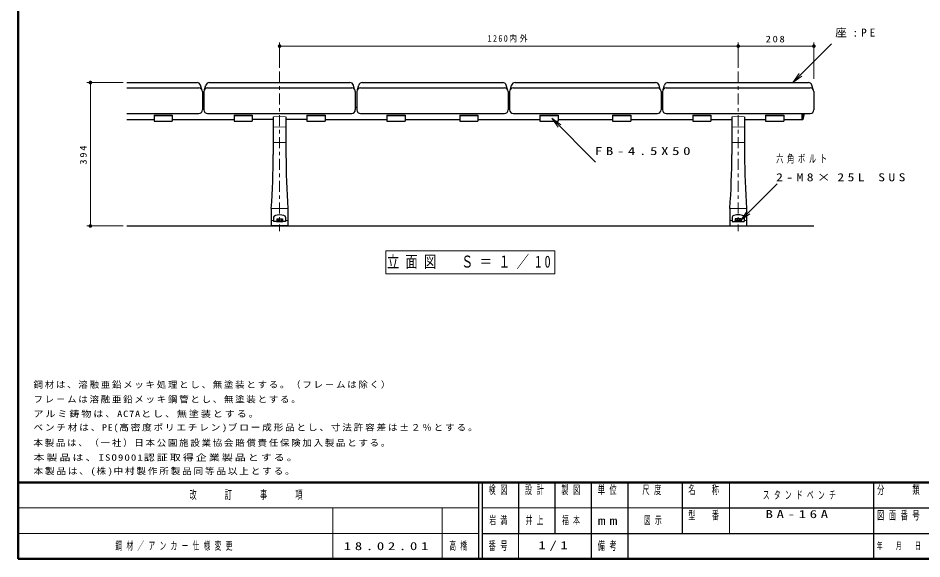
# Model space of a CAD drawing. Units: millimetres on the paper, scale 1:10. Extents: x -365 to 12, y -38 to 257.
# Drawn here: x -365 to -116.7, y 0 to 148.6 of the extents above; entities that cross this region are included whole.
import ezdxf

# ---------------------------------------------------------------- set-up
doc = ezdxf.new("R2010")
doc.units = ezdxf.units.MM
doc.linetypes.add('USER2', pattern=[6, 3, -1, 1, -1])
doc.layers.add('LY_1', color=7, linetype='Continuous', lineweight=25)
doc.layers.add('LY_2', color=7, linetype='Continuous', lineweight=13)
doc.styles.add('ＭＳ ゴシック', font='')
doc.styles.get('ＭＳ ゴシック').set_extended_font_data('MS Gothic')

# ---------------------------------------------------------------- blocks, each defined once
blk = doc.blocks.new('open_arrow')
at = {"color": 0, "linetype": 'Continuous', "lineweight": -2}
blk.add_lwpolyline([(7.5, 1.25), (0, 0), (7.5, -1.25)], dxfattribs=at)
blk = doc.blocks.new('filled_dot')
at = {"color": 0, "linetype": 'Continuous', "lineweight": -2, "const_width": 1.25}
blk.add_lwpolyline([(-0.625, 0, 1), (0.625, 0, 1)], format="xyb", close=True, dxfattribs=at)

msp = doc.modelspace()

# ---------------------------------------------------------------- linework, layer by layer
at = {"layer": 'LY_1', "lineweight": 13}
for p, q in [((-293.138, 134.902), (-293.138, 141.902)), ((-167.138, 134.902), (-167.138, 141.902)), ((-146.338, 131.902), (-146.338, 141.902)), ((-293.138, 140.902), (-167.138, 140.902)), ((-167.138, 140.902), (-146.338, 140.902)), ((-152.109, 130.902), (-141.503, 141.509)), ((-336.138, 130.902), (-346.138, 130.902)), ((-345.138, 91.502), (-345.138, 130.902)), ((-293.138, 121.556), (-294.79, 121.518)), ((-291.486, 121.518), (-293.138, 121.556)), ((-218.333, 121.082), (-206.312, 109.061)), ((-168.79, 121.518), (-167.138, 121.556)), ((-167.138, 121.556), (-165.486, 121.518)), ((-293.138, 118.652), (-294.79, 118.691)), ((-291.486, 118.691), (-293.138, 118.652)), ((-168.79, 118.691), (-167.138, 118.652)), ((-167.138, 118.652), (-165.486, 118.691)), ((-293.138, 114.402), (-294.79, 114.441)), ((-291.486, 114.441), (-293.138, 114.402)), ((-168.79, 114.441), (-167.138, 114.402)), ((-167.138, 114.402), (-165.486, 114.441)), ((-166.446, 93.084), (-156.477, 103.054)), ((-295.34, 96.28), (-293.138, 96.328)), ((-290.936, 96.28), (-293.138, 96.328)), ((-169.34, 96.28), (-167.138, 96.328)), ((-164.936, 96.28), (-167.138, 96.328)), ((-295.34, 93.004), (-294.89, 93.014)), ((-291.386, 93.014), (-290.936, 93.004)), ((-168.89, 93.014), (-169.34, 93.004)), ((-164.936, 93.004), (-165.386, 93.014)), ((-336.138, 91.502), (-346.138, 91.502)), ((-217.488, 84.652), (-263.988, 84.652)), ((-263.988, 84.652), (-263.988, 78.352)), ((-217.488, 78.352), (-217.488, 84.652)), ((-263.988, 78.352), (-217.488, 78.352))]:
    msp.add_line(p, q, dxfattribs=at)
at = {"layer": 'LY_1', "linetype": 'USER2', "lineweight": 13}
for p, q in [((-293.138, 133.902), (-293.138, 90.08)), ((-167.138, 133.902), (-167.138, 90.08))]:
    msp.add_line(p, q, dxfattribs=at)
at = {"layer": 'LY_1'}
for p, q in [((-335.138, 130.902), (-315.838, 130.902)), ((-335.138, 129.402), (-315.338, 129.402)), ((-314.538, 129.002), (-314.877, 130.179)), ((-313.738, 129.002), (-313.399, 130.179)), ((-312.938, 129.402), (-273.338, 129.402)), ((-312.438, 130.902), (-273.838, 130.902)), ((-272.538, 129.002), (-272.877, 130.179)), ((-271.738, 129.002), (-271.399, 130.179)), ((-270.938, 129.402), (-231.338, 129.402)), ((-270.438, 130.902), (-231.838, 130.902)), ((-230.538, 129.002), (-230.877, 130.179)), ((-229.738, 129.002), (-229.399, 130.179)), ((-228.938, 129.402), (-189.338, 129.402)), ((-228.438, 130.902), (-189.838, 130.902)), ((-188.538, 129.002), (-188.877, 130.179)), ((-187.738, 129.002), (-187.399, 130.179)), ((-186.938, 129.402), (-147.338, 129.402)), ((-186.438, 130.902), (-147.838, 130.902)), ((-146.538, 129.002), (-146.877, 130.179)), ((-314.338, 128.402), (-314.338, 123.402)), ((-313.938, 128.402), (-313.938, 123.402)), ((-272.338, 128.402), (-272.338, 123.402)), ((-271.938, 128.402), (-271.938, 123.402)), ((-230.338, 128.402), (-230.338, 123.402)), ((-229.938, 128.402), (-229.938, 123.402)), ((-188.338, 128.402), (-188.338, 123.402)), ((-187.938, 128.402), (-187.938, 123.402)), ((-146.338, 128.402), (-146.338, 123.402)), ((-335.138, 122.402), (-315.338, 122.402)), ((-327.638, 121.962), (-322.638, 121.962)), ((-327.638, 121.962), (-327.638, 120.252)), ((-327.638, 121.846), (-322.638, 121.846)), ((-322.638, 121.962), (-322.638, 120.252)), ((-312.938, 122.402), (-273.338, 122.402)), ((-305.638, 121.962), (-300.638, 121.962)), ((-305.638, 121.962), (-305.638, 120.252)), ((-305.638, 121.846), (-300.638, 121.846)), ((-300.638, 121.962), (-300.638, 120.252)), ((-285.638, 121.962), (-280.638, 121.962)), ((-285.638, 121.962), (-285.638, 120.252)), ((-285.638, 121.846), (-280.638, 121.846)), ((-280.638, 121.962), (-280.638, 120.252)), ((-270.938, 122.402), (-231.338, 122.402)), ((-263.638, 121.962), (-258.638, 121.962)), ((-263.638, 121.962), (-263.638, 120.252)), ((-263.638, 121.846), (-258.638, 121.846)), ((-258.638, 121.962), (-258.638, 120.252)), ((-243.638, 121.962), (-238.638, 121.962)), ((-243.638, 121.962), (-243.638, 120.252)), ((-243.638, 121.846), (-238.638, 121.846)), ((-238.638, 121.962), (-238.638, 120.252)), ((-228.938, 122.402), (-189.338, 122.402)), ((-221.638, 121.962), (-216.638, 121.962)), ((-221.638, 121.962), (-221.638, 120.252)), ((-221.638, 121.846), (-216.638, 121.846)), ((-216.638, 121.962), (-216.638, 120.252)), ((-201.638, 121.962), (-196.638, 121.962)), ((-201.638, 121.962), (-201.638, 120.252)), ((-201.638, 121.846), (-196.638, 121.846)), ((-196.638, 121.962), (-196.638, 120.252)), ((-186.938, 122.402), (-147.338, 122.402)), ((-179.638, 121.962), (-174.638, 121.962)), ((-179.638, 121.962), (-179.638, 120.252)), ((-179.638, 121.846), (-174.638, 121.846)), ((-174.638, 121.962), (-174.638, 120.252)), ((-159.638, 121.962), (-154.638, 121.962)), ((-159.638, 121.962), (-159.638, 120.252)), ((-159.638, 121.846), (-154.638, 121.846)), ((-154.638, 121.962), (-154.638, 120.252)), ((-149.338, 122.402), (-149.338, 120.702)), ((-327.638, 120.252), (-322.638, 120.252)), ((-305.638, 120.252), (-300.638, 120.252)), ((-294.888, 121.516), (-294.888, 111.1)), ((-291.388, 121.516), (-291.388, 111.1)), ((-285.638, 120.252), (-280.638, 120.252)), ((-263.638, 120.252), (-258.638, 120.252)), ((-243.638, 120.252), (-238.638, 120.252)), ((-221.638, 120.252), (-216.638, 120.252)), ((-201.638, 120.252), (-196.638, 120.252)), ((-179.638, 120.252), (-174.638, 120.252)), ((-168.888, 121.516), (-168.888, 111.1)), ((-165.388, 121.516), (-165.388, 111.1)), ((-159.638, 120.252), (-154.638, 120.252)), ((-295.438, 96.278), (-295.438, 91.502)), ((-290.838, 96.278), (-290.838, 91.502)), ((-169.438, 96.278), (-169.438, 91.502)), ((-164.838, 96.278), (-164.838, 91.502)), ((-294.788, 93.944), (-294.788, 92.702)), ((-291.488, 92.702), (-294.788, 92.702)), ((-294.038, 92.862), (-292.238, 92.862)), ((-294.038, 92.862), (-294.038, 92.702)), ((-294.038, 92.702), (-292.238, 92.702)), ((-293.928, 93.412), (-293.928, 92.862)), ((-293.928, 93.412), (-292.348, 93.412)), ((-293.533, 93.412), (-293.533, 92.862)), ((-292.743, 93.412), (-292.743, 92.862)), ((-292.348, 93.412), (-292.348, 92.862)), ((-292.238, 92.862), (-292.238, 92.702)), ((-291.488, 93.944), (-291.488, 92.702)), ((-168.788, 93.944), (-168.788, 92.702)), ((-168.788, 92.702), (-165.488, 92.702)), ((-166.238, 92.862), (-168.038, 92.862)), ((-168.038, 92.862), (-168.038, 92.702)), ((-166.238, 92.702), (-168.038, 92.702)), ((-167.928, 93.412), (-167.928, 92.862)), ((-166.348, 93.412), (-167.928, 93.412)), ((-167.533, 93.412), (-167.533, 92.862)), ((-166.743, 93.412), (-166.743, 92.862)), ((-166.348, 93.412), (-166.348, 92.862)), ((-166.238, 92.862), (-166.238, 92.702)), ((-165.488, 93.944), (-165.488, 92.702)), ((-335.138, 91.502), (-146.338, 91.502)), ((-290.838, 91.502), (-295.438, 91.502)), ((-169.438, 91.502), (-164.838, 91.502))]:
    msp.add_line(p, q, dxfattribs=at)
at = {"layer": 'LY_1', "color": 32}
for p, q in [((-314.338, 124.102), (-313.938, 124.102)), ((-272.338, 124.102), (-271.938, 124.102)), ((-230.338, 124.102), (-229.938, 124.102)), ((-188.338, 124.102), (-187.938, 124.102)), ((-149.638, 122.402), (-149.638, 120.702)), ((-335.138, 120.702), (-327.638, 120.702)), ((-322.638, 120.702), (-314.338, 120.702)), ((-314.338, 120.702), (-305.638, 120.702)), ((-294.888, 120.702), (-300.638, 120.702)), ((-285.638, 120.702), (-291.388, 120.702)), ((-280.638, 120.702), (-272.338, 120.702)), ((-272.338, 120.702), (-263.638, 120.702)), ((-258.638, 120.702), (-243.638, 120.702)), ((-238.638, 120.702), (-230.338, 120.702)), ((-230.338, 120.702), (-221.638, 120.702)), ((-216.638, 120.702), (-201.638, 120.702)), ((-196.638, 120.702), (-188.338, 120.702)), ((-188.338, 120.702), (-179.638, 120.702)), ((-174.638, 120.702), (-168.888, 120.702)), ((-165.388, 120.702), (-159.638, 120.702)), ((-154.638, 120.702), (-149.338, 120.702))]:
    msp.add_line(p, q, dxfattribs=at)
at = {"layer": 'LY_1'}
for centre, radius, start, end in [((-315.838, 129.902), 1, 16.07321, 89.99998), ((-315.338, 128.402), 1, 0, 89.99998), ((-312.938, 128.402), 1, 89.99998, 179.99996), ((-312.438, 129.902), 1, 89.99998, 163.92675), ((-273.838, 129.902), 1, 16.07321, 89.99998), ((-273.338, 128.402), 1, 0, 89.99998), ((-270.938, 128.402), 1, 89.99998, 179.99996), ((-270.438, 129.902), 1, 89.99998, 163.92675), ((-231.838, 129.902), 1, 16.07321, 89.99998), ((-231.338, 128.402), 1, 0, 89.99998), ((-228.938, 128.402), 1, 89.99998, 179.99996), ((-228.438, 129.902), 1, 89.99998, 163.92675), ((-189.838, 129.902), 1, 16.07321, 89.99998), ((-189.338, 128.402), 1, 0, 89.99998), ((-186.938, 128.402), 1, 89.99998, 179.99996), ((-186.438, 129.902), 1, 89.99998, 163.92675), ((-147.838, 129.902), 1, 16.07321, 89.99998), ((-147.338, 128.402), 1, 0, 89.99998), ((-315.338, 123.402), 1, 270.00002, 0), ((-312.938, 123.402), 1, 179.99998, 270.00003), ((-273.338, 123.402), 1, 270.00002, 0), ((-270.938, 123.402), 1, 179.99998, 270.00003), ((-231.338, 123.402), 1, 270.00002, 0), ((-228.938, 123.402), 1, 179.99998, 270.00003), ((-189.338, 123.402), 1, 270.00002, 0), ((-186.938, 123.402), 1, 179.99998, 270.00003), ((-154.005, 122.42), 4.967, 339.98399, 0), ((-154.005, 122.402), 4.967, 339.98399, 0), ((-147.338, 123.402), 1, 270.00002, 0), ((-494.888, 111.1), 200, 355.7499, 0.00004), ((-91.388, 111.1), 200, 180, 184.25016), ((-368.888, 111.1), 200, 355.74985, 0), ((34.612, 111.1), 200, 179.99996, 184.2501)]:
    msp.add_arc(centre, radius, start, end, dxfattribs=at)
for centre, major_axis, start_param, end_param in [((-293.138, 93.944), (-1.65, 0), 3.1415927, 6.2831853), ((-167.138, 93.944), (1.65, 0), 6.2831853, 9.424778)]:
    msp.add_ellipse(centre, major_axis=major_axis, ratio=0.363972, start_param=start_param, end_param=end_param, dxfattribs=at)
at = {"layer": 'LY_2', "lineweight": 50}
for p, q in [((-365, 257), (-365, 0)), ((-365, 21), (0, 21)), ((-365, 0), (0, 0))]:
    msp.add_line(p, q, dxfattribs=at)
at = {"layer": 'LY_2', "lineweight": 25}
for p, q in [((-238.5, 21), (-238.5, 0)), ((-237.5, 21), (-237.5, 0)), ((-227.5, 21), (-227.5, 7)), ((-217.5, 21), (-217.5, 7)), ((-207.5, 21), (-207.5, 0)), ((-197.5, 21), (-197.5, 7)), ((-182.5, 21), (-182.5, 7)), ((-130, 21), (-130, 0)), ((-182.5, 14), (-70, 14)), ((-237.5, 7), (0, 7)), ((-197.5, 7), (-197.5, 0))]:
    msp.add_line(p, q, dxfattribs=at)
at = {"layer": 'LY_2'}
for p, q in [((-169.5, 21), (-169.5, 7)), ((-365, 14), (-238.5, 14)), ((-278.5, 14), (-278.5, 0)), ((-248.5, 14), (-248.5, 0)), ((-237.5, 14), (-182.5, 14)), ((-365, 7), (-238.5, 7)), ((-227.5, 7), (-227.5, 0))]:
    msp.add_line(p, q, dxfattribs=at)

# ---------------------------------------------------------------- block references
at = {"layer": 'LY_1', "lineweight": 13, "xscale": 0.4, "yscale": 0.4}
for p in [(-293.138, 140.902), (-167.138, 140.902)]:
    msp.add_blockref('filled_dot', p, dxfattribs=at)
for name, p, rotation in [('filled_dot', (-146.338, 140.902), 180), ('open_arrow', (-152.109, 130.902), 45), ('filled_dot', (-345.138, 130.902), 270), ('open_arrow', (-218.333, 121.082), 315), ('open_arrow', (-166.446, 93.084), 45), ('filled_dot', (-345.138, 91.502), 90)]:
    msp.add_blockref(name, p, dxfattribs=dict(at, rotation=rotation))

# ---------------------------------------------------------------- texts
at = {"layer": 'LY_1', "style": 'ＭＳ ゴシック'}
for s, insert, char_height, attachment_point in [('\\T1.33;\\W0.85;1260内外', (-230.138, 141.902), 1.833, 8), ('\\T1.5;\\W1.05;座:PE', (-140.473, 144.509), 2.199, 4), ('\\T1.33;\\W1.15;208', (-156.738, 141.902), 1.833, 8), ('\\T1.5;\\W1.35;FB-4.5X50', (-206.501, 112.061), 2.199, 4), ('\\T1.5;\\W0.65;六角ボルト', (-156.718, 109.854), 2.199, 4), ('\\T1.5;\\W1.25;2-M8×25L\\~SUS', (-156.718, 104.854), 2.199, 4), ('\\T1.51;\\W0.75;立面図\u3000Ｓ＝１／10', (-240.738, 81.502), 3.299, 5), ('\\T1.19;\\W1.05;鋼材は、溶融亜鉛メッキ処理とし、無塗装とする。（フレ－ムは除く）', (-360.762, 46.776), 1.76, 7), ('\\T1.19;\\W1.05;フレ－ムは溶融亜鉛メッキ鋼管とし、無塗装とする。', (-360.762, 42.776), 1.76, 7), ('\\T1.19;\\W1.15;アルミ鋳物は、AC7Aとし、無塗装とする。', (-360.762, 38.776), 1.76, 7), ('\\T1.19;\\W1.1;ベンチ材は、PE(高密度ポリエチレン)ブロー成形品とし、寸法許容差は±２％とする。', (-360.762, 34.776), 1.76, 7), ('\\T1.19;\\W1.05;本製品は、（一社）日本公園施設業協会賠償責任保険加入製品とする。', (-360.762, 30.776), 1.76, 7), ('\\T1.19;\\W1.25;本製品は、ISO9001認証取得企業製品とする。', (-360.762, 26.776), 1.76, 7), ('\\T1.19;\\W1.1;本製品は、(株)中村製作所製品同等品以上とする。', (-360.762, 22.776), 1.76, 7), ('\\T1.64;\\W0.6;スタンドベンチ', (-149.75, 17.5), 2.199, 5), ('\\T1.5;\\W1.35;BA-16A', (-159.614, 13.422), 2.199, 1), ('\\T1.64;\\W0.6;岩満', (-232.5, 10.5), 2.199, 5), ('\\T1.64;\\W0.6;井上', (-222.5, 10.5), 2.199, 5), ('\\T1.64;\\W0.6;福本', (-212.5, 10.5), 2.199, 5), ('\\T1.64;\\W0.6;図示', (-190, 10.5), 2.199, 5), ('\\T1.64;\\W0.6;鋼材／アンカー仕様変更', (-338.25, 3.5), 2.199, 4), ('\\T1.64;\\W0.6;高橋', (-246.5, 3.5), 2.199, 4), ('\\T1.5;\\W1.35;1/1', (-217.5, 3.5), 2.199, 5), ('\\T1.5;\\W1.35;18.02.01', (-275.5, 3.5), 2.199, 4)]:
    msp.add_mtext(s, dxfattribs=dict(at, insert=insert, char_height=char_height, attachment_point=attachment_point))
at = {"layer": 'LY_1', "insert": (-346.138, 111.202), "char_height": 1.833, "attachment_point": 8, "rotation": 90, "style": 'ＭＳ ゴシック'}
msp.add_mtext('\\T1.33;\\W1.15;394', dxfattribs=at)
at = {"layer": 'LY_2', "color": 4, "style": 'ＭＳ ゴシック'}
for s, insert, char_height, attachment_point in [('\\T1.64;\\W0.6;検図', (-232.5, 20.167), 2.346, 2), ('\\T1.64;\\W0.6;設計', (-222.5, 20.167), 2.346, 2), ('\\T1.64;\\W0.6;製図', (-212.5, 20.167), 2.346, 2), ('\\T1.64;\\W0.6;単位', (-202.5, 20.167), 2.346, 2), ('\\T1.64;\\W0.6;尺度', (-190.25, 20.167), 2.346, 2), ('\\T1.64;\\W0.6;名\u3000称', (-176, 20.167), 2.346, 2), ('\\T1.64;\\W0.6;分\u3000\u3000類', (-122.5, 20.167), 2.346, 2), ('\\T1.64;\\W0.6;改\u3000\u3000訂\u3000\u3000事\u3000\u3000項', (-301.75, 17.5), 2.346, 5), ('\\T1.64;\\W0.6;型\u3000番', (-176, 13.167), 2.346, 2), ('\\T1.64;\\W0.6;図面番号', (-122.5, 13.167), 2.346, 2), ('\\T1.5;\\W1.35;mm', (-202.5, 10.5), 2.346, 5), ('\\T1.64;\\W0.6;番号', (-232.5, 3.5), 2.346, 5), ('\\T1.64;\\W0.6;備考', (-202.5, 3.5), 2.346, 5), ('\\T1.64;\\W0.6;年\u3000月\u3000日', (-122.5, 3.5), 1.906, 5)]:
    msp.add_mtext(s, dxfattribs=dict(at, insert=insert, char_height=char_height, attachment_point=attachment_point))

doc.saveas('drawing.dxf')
